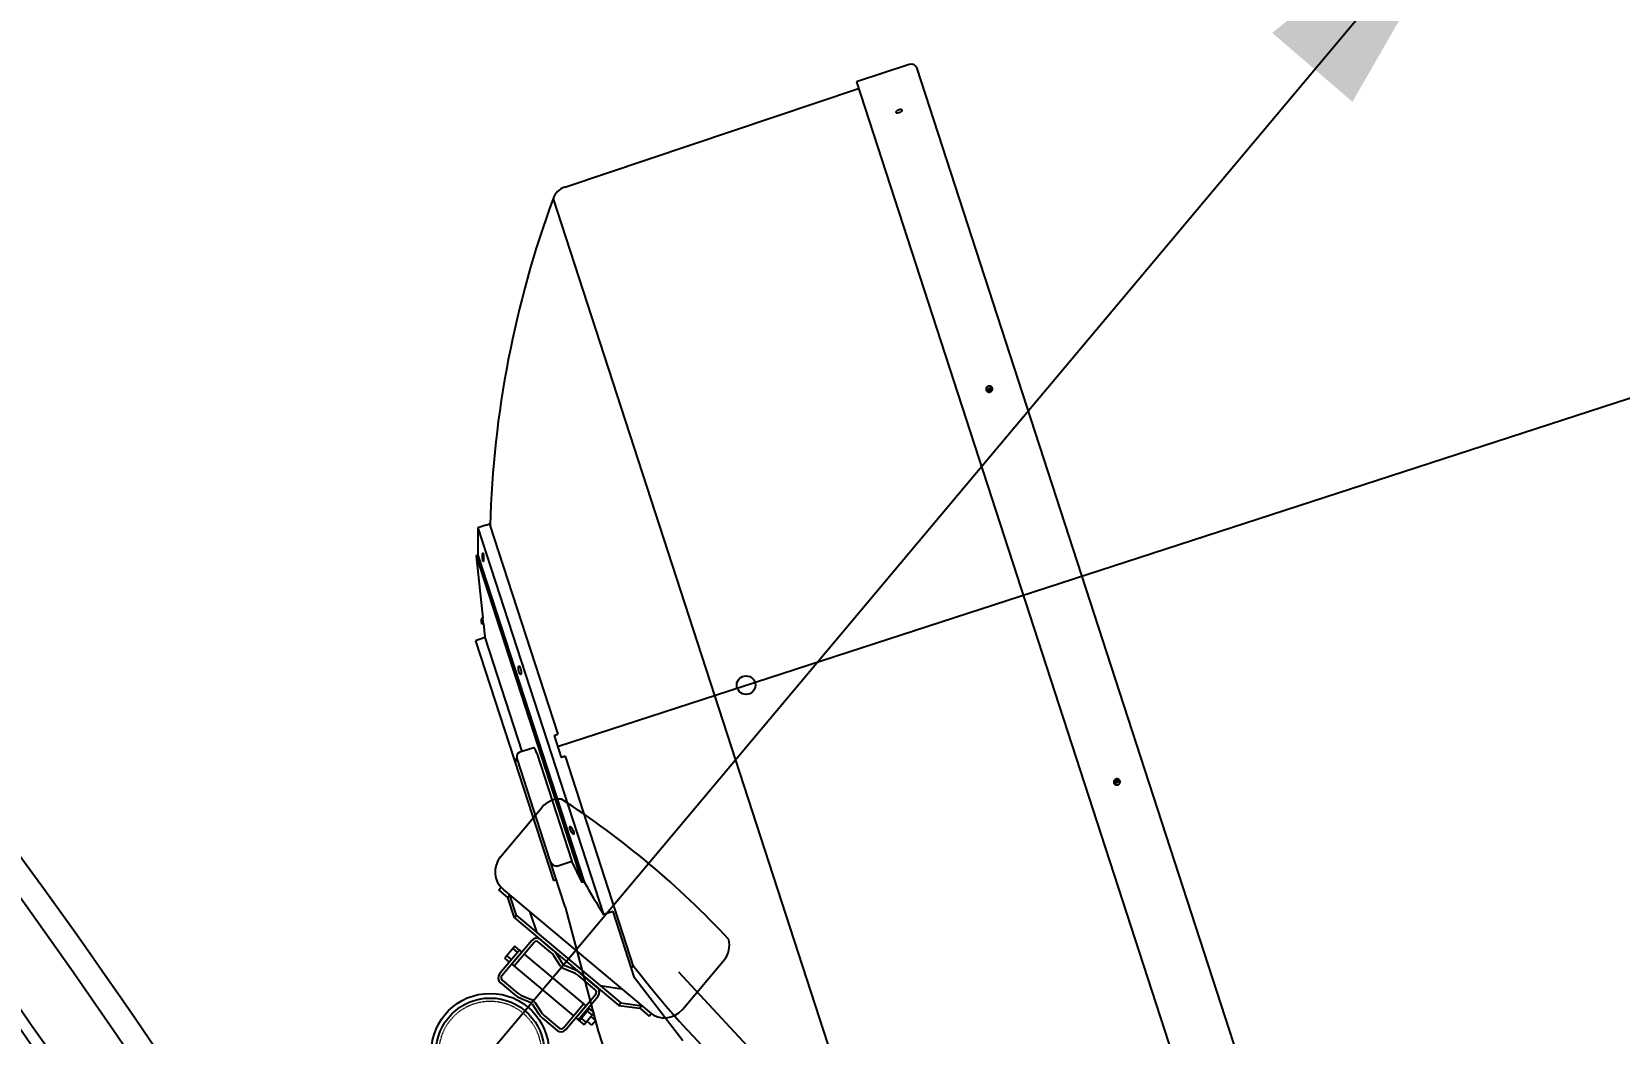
# Model space of a CAD drawing. Header units: millimetres. Extents: x -139278 to 641613, y -260926 to 217780.
# Drawn here: x 228105 to 229131, y 4083 to 4731 of the extents above; entities that cross this region are included whole.
import ezdxf

# ---------------------------------------------------------------- set-up
doc = ezdxf.new("R2010")
doc.units = ezdxf.units.MM
doc.linetypes.add('STRICHLINIE', pattern=[0.75, 0.5, -0.25])
doc.linetypes.add('STRICHPUNKT', pattern=[25.4, 12.7, -6.35, 0, -6.35])
for name, color, linetype, lineweight in [('10_30_Sektorantenne_MHA', 21, 'Continuous', 25), ('10_yy_Stahl', 6, 'Continuous', 25), ('10_yy_Stahl_Achse', 8, 'STRICHPUNKT', 9), ('10_yy_Stahl_VDK', 8, 'STRICHLINIE', 9), ('99_Gebaeude_VDK', 53, 'STRICHLINIE', 18)]:
    doc.layers.add(name, color=color, linetype=linetype, lineweight=lineweight)
doc.styles.add('ISOCP', font='ISOCP', dxfattribs={"width": 0.9})
doc.dimstyles.new('M_050', dxfattribs={"dimscale": 50, "dimtxt": 2.5, "dimasz": 2, "dimexe": 2, "dimexo": 2, "dimgap": 1, "dimtad": 1, "dimlfac": 0.001, "dimzin": 1, "dimdsep": 46, "dimtxsty": 'ISOCP', "dimblk": 'OBLIQUE', "dimcen": 2.5, "dimclrd": 256, "dimclre": 256, "dimclrt": 256, "dimadec": 0, "dimazin": 0, "dimtfac": 1, "dimtmove": 2, "dimatfit": 3, "dimfxl": 0, "dimtolj": 1, "dimtzin": 0, "dimarcsym": 0})

# ---------------------------------------------------------------- blocks, each defined once
blk = doc.blocks.new('_OBLIQUE')
at = {"color": 0, "linetype": 'ByBlock'}
blk.add_line((-0.5, -0.5), (0.5, 0.5), dxfattribs=at)
blk = doc.blocks.new('*D37')
at = {"lineweight": -2}
blk.add_arc((224746.8, 1744.4), 2209.6, 19.9996, 39.9996, dxfattribs=at)
at = {"layer": 'Defpoints', "color": 0}
for p in [(227915.6, 4403.3), (228599.6, 3146.7), (226721.4, 2736.1), (224746.8, 1744.4), (224746.8, 1744.4)]:
    blk.add_point(p, dxfattribs=at)
at = {"lineweight": -2, "xscale": 100, "yscale": 100, "zscale": 100}
for p, rotation in [((226439.5, 3164.7), 129.9996238734526), ((226823.2, 2500.1), 289.9996238734422)]:
    blk.add_blockref('_OBLIQUE', p, dxfattribs=dict(at, rotation=rotation))
at = {"insert": (226757.8, 2905.5), "char_height": 125, "attachment_point": 5, "rotation": 299.9996, "style": 'ISOCP'}
blk.add_mtext('\\A1;20°', dxfattribs=at)
blk = doc.blocks.new('M12 HV Seite Kopf')
at = {"color": 0, "linetype": 'ByBlock', "lineweight": -2}
for p, q in [((9, 11), (-9, 11)), ((-12, 10), (-12, 3.6)), ((12, 3.6), (-12, 3.6)), ((-11, 3), (-12, 2)), ((-12, 2), (-12, 0)), ((12, 0), (-12, 0)), ((11, 3), (-11, 3)), ((-10, 3.6), (-10, 3)), ((-6, 10), (-6, 3.6)), ((6, 10), (6, 3.6)), ((10, 3.6), (10, 3)), ((11, 3), (12, 2)), ((12, 10), (12, 3.6)), ((12, 2), (12, 0))]:
    blk.add_line(p, q, dxfattribs=at)
for centre, radius, start, end in [((-9, 6), 4.97, 53.0008, 126.9992), ((0, -7.4), 18.4, 71.0054, 108.9946), ((9, 6), 4.97, 53.0008, 126.9992)]:
    blk.add_arc(centre, radius, start, end, dxfattribs=at)
blk = doc.blocks.new('M 12 HV Seite Mutter gekontert')
at = {"color": 0, "linetype": 'ByBlock', "lineweight": -2}
for p, q in [((0, 12), (0, -12)), ((2, 12), (0, 12)), ((3, 11), (2, 12)), ((3, 11), (3, -11)), ((10, 12), (4, 12)), ((17, 12), (12, 12)), ((10, 6), (4, 6)), ((11, 9), (11, -9)), ((11, 9), (11, -9)), ((17, 6), (12, 6)), ((18, 9), (18, -9)), ((18, 6), (21.2, 6)), ((21.2, -6), (21.2, 6)), ((21.2, 6), (22.7, 4.5)), ((22.7, 4.5), (22.7, -4.5)), ((10, -6), (4, -6)), ((17, -6), (12, -6)), ((18, -6), (21.2, -6)), ((21.2, -6), (22.7, -4.5)), ((2, -12), (0, -12)), ((3, -11), (2, -12)), ((10, -12), (4, -12)), ((17, -12), (12, -12))]:
    blk.add_line(p, q, dxfattribs=at)
for centre, radius, start, end in [((8, 9), 4.97, 143.0008, 216.9992), ((6, 9), 4.97, 323.0008, 36.9992), ((16, 9), 4.97, 143.0008, 216.9992), ((13, 9), 4.97, 323.0008, 36.9992), ((21.4, 0), 18.4, 161.0054, 198.9946), ((-7.4, 0), 18.4, 341.0054, 18.9946), ((29.4, 0), 18.4, 161.0054, 198.9946), ((-0.4, 0), 18.4, 341.0054, 18.9946), ((8, -9), 4.97, 143.0008, 216.9992), ((6, -9), 4.97, 323.0008, 36.9992), ((16, -9), 4.97, 143.0008, 216.9992), ((13, -9), 4.97, 323.0008, 36.9992)]:
    blk.add_arc(centre, radius, start, end, dxfattribs=at)
blk = doc.blocks.new('M12 HV Schelle seite')
at = {"color": 8, "linetype": 'STRICHPUNKT', "lineweight": 5, "ltscale": 0.2}
blk.add_line((0, 16), (0, -63.7), dxfattribs=at)
at = {"layer": '10_yy_Stahl_VDK', "ltscale": 0.2}
for p, q in [((-7, -12), (-7, 0)), ((6, 0), (6, -36)), ((7, -12), (7, 0)), ((-6, 0), (-6, -36)), ((-7, -36), (-7, -24)), ((7, -36), (7, -24))]:
    blk.add_line(p, q, dxfattribs=at)
blk.add_blockref('M12 HV Seite Kopf', (0, 0))
at = {"rotation": 270}
blk.add_blockref('M 12 HV Seite Mutter gekontert', (0, -36), dxfattribs=at)
blk = doc.blocks.new('Sektor-AL 114.3 oben_08')
for points in [[(22163.3, 10928, -0.308308), (22155.7, 10916.9, 0.681385), (22155.7, 10786.6, -0.308308), (22163.3, 10775.4), (22163.3, 10714.2), (22175.3, 10714.2), (22175.3, 10775.4, 0.308308), (22160.1, 10797.7, -0.681385), (22160.1, 10905.7, 0.308308), (22175.3, 10928), (22175.3, 10989.2), (22163.3, 10989.2)], [(22199.3, 10928, 0.308308), (22206.9, 10916.9, -0.681385), (22206.9, 10786.6, 0.308308), (22199.3, 10775.4), (22199.3, 10714.2), (22187.3, 10714.2), (22187.3, 10775.4, -0.308308), (22202.6, 10797.7, 0.681385), (22202.6, 10905.7, -0.308308), (22187.3, 10928), (22187.3, 10989.2), (22199.3, 10989.2)]]:
    blk.add_lwpolyline(points, format="xyb", close=True)
blk.add_lwpolyline([(22019.4, 10841.7), (22111.3, 10841.7), (22111.3, 10861.7), (22019.4, 10861.7)], close=True)
for centre, radius in [((22181.3, 10981.2), 6), ((21981.3, 10851.7), 38), ((21981.3, 10851.7), 35), ((22181.3, 10722.2), 6)]:
    blk.add_circle(centre, radius)
at = {"layer": '10_yy_Stahl_Achse'}
for p, q in [((22181.3, 10989.2), (22181.3, 10714.2)), ((22181.3, 10851.7), (21981.3, 10851.7))]:
    blk.add_line(p, q, dxfattribs=at)
at = {"layer": '10_yy_Stahl_Achse', "ltscale": 0.2}
for p, q in [((22202.1, 10981.2), (22160.6, 10981.2)), ((22202.1, 10722.2), (22160.6, 10722.2))]:
    blk.add_line(p, q, dxfattribs=at)
at = {"layer": '10_yy_Stahl_VDK'}
blk.add_circle((21981.3, 10851.7), 33, dxfattribs=at)
at = {"layer": '99_Gebaeude_VDK'}
blk.add_circle((22181.3, 10851.7), 57.1, dxfattribs=at)
at = {"rotation": 90}
for p in [(22163.3, 10952.2), (22163.3, 10751.2)]:
    blk.add_blockref('M12 HV Schelle seite', p, dxfattribs=at)

msp = doc.modelspace()

# ---------------------------------------------------------------- linework, layer by layer
for p, q in [((228672.051, 4709.656), (228637.867, 4698.55)), ((228449.268, 4630.436), (228639.284, 4694.19)), ((228441.734, 4622.951), (228546.092, 4301.77)), ((228398.137, 4411.941), (228393.024, 4410.28)), ((228393.024, 4410.28), (228474.287, 4160.177)), ((228393.024, 4410.28), (228393.133, 4392.44)), ((228398.137, 4411.941), (228398.195, 4411.763)), ((228400.69, 4412.574), (228398.195, 4411.763)), ((228400.69, 4412.574), (228444.822, 4276.751)), ((228393.133, 4392.44), (228391.907, 4392.042)), ((228391.907, 4392.042), (228460.492, 4180.961)), ((228391.907, 4392.042), (228396.265, 4351.729)), ((228393.133, 4392.44), (228461.717, 4181.36)), ((228395.31, 4351.458), (228395.364, 4350.963)), ((228395.322, 4351.421), (228395.321, 4351.421)), ((228396.273, 4351.73), (228395.322, 4351.421)), ((228395.364, 4350.963), (228395.371, 4350.966)), ((228396.322, 4351.275), (228395.371, 4350.966)), ((228395.645, 4348.359), (228395.695, 4347.897)), ((228395.653, 4348.361), (228395.646, 4348.359)), ((228396.604, 4348.67), (228395.653, 4348.361)), ((228395.701, 4347.905), (228395.702, 4347.905)), ((228396.653, 4348.214), (228395.702, 4347.905)), ((228396.645, 4348.212), (228397.069, 4344.29)), ((228397.618, 4339.218), (228391.522, 4337.237)), ((228391.522, 4337.237), (228416.474, 4260.443)), ((228397.618, 4339.218), (228421.566, 4265.515)), ((228546.092, 4301.77), (228650.45, 3980.588)), ((228442.312, 4275.986), (228444.806, 4276.797)), ((228442.312, 4275.986), (228446.977, 4261.628)), ((228442.327, 4275.94), (228444.822, 4276.751)), ((228442.327, 4275.94), (228446.962, 4261.674)), ((228443.442, 4276.102), (228442.385, 4275.759)), ((228444.806, 4276.797), (228443.442, 4276.102)), ((228416.474, 4260.443), (228418.376, 4261.061)), ((228416.474, 4260.443), (228416.705, 4259.729)), ((228418.608, 4260.347), (228416.705, 4259.729)), ((228418.608, 4260.347), (228418.299, 4261.298)), ((228439.659, 4195.557), (228418.608, 4260.347)), ((228429.248, 4268.011), (228420.225, 4265.079)), ((228431.269, 4264.461), (228453.926, 4194.729)), ((228446.903, 4261.855), (228447.96, 4262.199)), ((228449.457, 4262.485), (228446.962, 4261.674)), ((228449.471, 4262.439), (228446.977, 4261.628)), ((228447.96, 4262.199), (228449.471, 4262.439)), ((228449.457, 4262.485), (228493.589, 4126.662)), ((228416.705, 4259.729), (228416.937, 4259.016)), ((228418.839, 4259.634), (228416.937, 4259.016)), ((228416.937, 4259.016), (228441.889, 4182.222)), ((228449.509, 4165.242), (228439.659, 4195.557)), ((228444.118, 4191.542), (228453.926, 4194.729)), ((228460.492, 4180.961), (228453.926, 4194.729)), ((228441.889, 4182.222), (228443.791, 4182.84)), ((228461.717, 4181.36), (228460.492, 4180.961)), ((228449.509, 4165.242), (228470.892, 4084.87)), ((228480.469, 4162.186), (228474.287, 4160.177)), ((228494.448, 4119.162), (228480.469, 4162.186)), ((228492.162, 4126.198), (228493.589, 4126.662)), ((228525.538, 4078.49), (228494.448, 4119.162)), ((228470.892, 4084.87), (228500.235, 3994.563))]:
    msp.add_line(p, q)
at = {"ltscale": 4}
for p, q in [((228890.348, 4050.928), (228677.16, 4707.053)), ((228637.867, 4698.55), (228845.352, 4059.978)), ((228444.644, 4268.807), (229414.382, 4583.894))]:
    msp.add_line(p, q, dxfattribs=at)
at = {"flags": 128}
for points in [[(228396.465, 4393.749), (228396.571, 4393.273), (228396.662, 4392.562), (228396.726, 4391.697), (228396.755, 4390.775), (228396.746, 4389.899), (228396.7, 4389.168), (228396.621, 4388.665), (228396.521, 4388.447), (228396.41, 4388.538), (228396.302, 4388.928), (228396.21, 4389.573), (228396.142, 4390.4), (228396.105, 4391.316), (228396.104, 4392.218), (228396.137, 4393.005), (228396.202, 4393.586), (228396.291, 4393.896), (228396.397, 4393.902), (228396.465, 4393.749)], [(228395.371, 4350.966), (228395.343, 4351.221), (228395.322, 4351.421)], [(228395.646, 4348.359), (228395.488, 4349.817), (228395.364, 4350.963)], [(228395.364, 4350.963), (228395.521, 4349.505), (228395.645, 4348.359)], [(228395.702, 4347.905), (228395.674, 4348.161), (228395.653, 4348.361)], [(228396.322, 4351.275), (228396.294, 4351.53), (228396.273, 4351.73)], [(228396.597, 4348.668), (228396.439, 4350.126), (228396.315, 4351.272)], [(228396.653, 4348.214), (228396.626, 4348.47), (228396.604, 4348.67)], [(228397.069, 4344.29), (228397.069, 4344.294), (228397.077, 4344.22), (228397.093, 4344.074), (228397.116, 4343.867), (228397.142, 4343.621), (228397.151, 4343.539)], [(228397.151, 4343.539), (228397.552, 4339.832), (228397.618, 4339.218)], [(228420.67, 4319.254), (228420.904, 4318.386), (228421.058, 4317.479), (228421.114, 4316.636), (228421.066, 4315.953), (228420.918, 4315.504), (228420.687, 4315.342), (228420.399, 4315.483), (228420.088, 4315.914), (228419.789, 4316.585), (228419.536, 4317.42), (228419.359, 4318.326), (228419.276, 4319.2), (228419.295, 4319.944), (228419.415, 4320.474), (228419.621, 4320.729), (228419.89, 4320.681), (228420.192, 4320.336), (228420.495, 4319.733), (228420.67, 4319.254)], [(228431.269, 4264.461), (228430.823, 4265.688), (228430.344, 4266.748), (228429.879, 4267.535), (228429.474, 4267.962), (228429.263, 4267.965)], [(228454.901, 4213.903), (228455.099, 4213.142), (228455.152, 4212.546), (228455.053, 4212.183), (228454.813, 4212.092), (228454.457, 4212.283), (228454.026, 4212.735), (228453.569, 4213.397), (228453.138, 4214.194), (228452.783, 4215.038), (228452.544, 4215.833), (228452.448, 4216.489), (228452.504, 4216.933), (228452.707, 4217.114), (228453.032, 4217.011), (228453.443, 4216.635), (228453.893, 4216.03), (228454.332, 4215.264), (228454.712, 4214.424), (228454.901, 4213.903)], [(228444.118, 4191.542), (228443.4, 4191.46), (228442.702, 4191.627), (228441.752, 4192.211), (228440.567, 4193.6), (228439.659, 4195.557)]]:
    msp.add_lwpolyline(points, dxfattribs=at)
for centre, radius in [((224746.801, 1744.398), 4048.5), ((224746.801, 1744.398), 4030.5), ((228566.499, 4308.49), 6)]:
    msp.add_circle(centre, radius)
at = {"ltscale": 4}
msp.add_arc((224746.801, 1744.398), 4136.576, 30.069255, 118.839619, dxfattribs=at)
for centre, radius, start, end in [((228673.304, 4705.8), 4.055, 18, 108), ((224746.801, 1744.398), 4152.5, 15, 45), ((224746.801, 1744.398), 4095, 15, 45), ((224746.801, 1744.398), 4087.5, 15, 45), ((228453.085, 4619.059), 12, 108.547528, 161.072992), ((229066.726, 4392.661), 666.07, 159.772754, 178.351084), ((228724.239, 4498.292), 2.111, 106.947314, 171.628519), ((228724.019, 4498.085), 1.632, 28.643443, 170.096825), ((228724.282, 4497.312), 1.679, 53.493832, 150.693439), ((228724.313, 4498.316), 2.111, 44.371481, 109.052686), ((228421.152, 4262.226), 3, 108, 198), ((228805.746, 4247.565), 2.174, 225.424167, 350.575833), ((228805.423, 4247.52), 1.62, 225.801047, 288.728525), ((228805.186, 4248.306), 1.675, 245.305683, 288.116771), ((228805.231, 4248.268), 1.626, 287.019773, 343.44217), ((228805.52, 4247.477), 1.55, 285.834482, 9.748389), ((229280.906, 4653.161), 945.34, 209.939234, 211.432135), ((229020.719, 4534.258), 666.07, 217.648916, 236.227246)]:
    msp.add_arc(centre, radius, start, end)
for points in [[(228665.137, 4680.316), (228665.262, 4680.356), (228665.393, 4680.394), (228665.657, 4680.459), (228665.79, 4680.486), (228666.049, 4680.527), (228666.174, 4680.542), (228666.411, 4680.557), (228666.521, 4680.558), (228666.72, 4680.549), (228666.816, 4680.538), (228666.989, 4680.502), (228667.067, 4680.478), (228667.2, 4680.418), (228667.254, 4680.381), (228667.337, 4680.299), (228667.365, 4680.254), (228667.396, 4680.158), (228667.4, 4680.104), (228667.382, 4679.989), (228667.359, 4679.927), (228667.288, 4679.799), (228667.239, 4679.733), (228667.12, 4679.601), (228667.049, 4679.536), (228666.894, 4679.409), (228666.805, 4679.345), (228666.605, 4679.217), (228666.495, 4679.154), (228666.262, 4679.035), (228666.138, 4678.978), (228665.887, 4678.874), (228665.759, 4678.828), (228665.508, 4678.746), (228665.377, 4678.709), (228665.112, 4678.645), (228664.979, 4678.618), (228664.72, 4678.577), (228664.594, 4678.564), (228664.358, 4678.55), (228664.247, 4678.549), (228664.048, 4678.56), (228663.952, 4678.572), (228663.778, 4678.608), (228663.7, 4678.633), (228663.567, 4678.695), (228663.512, 4678.732), (228663.43, 4678.814), (228663.401, 4678.86), (228663.37, 4678.956), (228663.366, 4679.009), (228663.385, 4679.124), (228663.407, 4679.186), (228663.479, 4679.312), (228663.528, 4679.378), (228663.648, 4679.508), (228663.718, 4679.573), (228663.874, 4679.698), (228663.964, 4679.762), (228664.164, 4679.888), (228664.274, 4679.951), (228664.508, 4680.069), (228664.631, 4680.125), (228664.883, 4680.228), (228665.011, 4680.275), (228665.137, 4680.316)], [(228723.151, 4501.767), (228723.276, 4501.807), (228723.409, 4501.838), (228723.682, 4501.876), (228723.822, 4501.882), (228724.099, 4501.868), (228724.236, 4501.848), (228724.498, 4501.783), (228724.623, 4501.739), (228724.853, 4501.633), (228724.967, 4501.568), (228725.179, 4501.414), (228725.277, 4501.326), (228725.453, 4501.132), (228725.53, 4501.026), (228725.658, 4500.804), (228725.709, 4500.688), (228725.784, 4500.457), (228725.811, 4500.333), (228725.838, 4500.078), (228725.838, 4499.947), (228725.81, 4499.686), (228725.782, 4499.557), (228725.701, 4499.307), (228725.648, 4499.188), (228725.524, 4498.966), (228725.449, 4498.856), (228725.275, 4498.65), (228725.176, 4498.552), (228724.961, 4498.378), (228724.844, 4498.301), (228724.601, 4498.17), (228724.475, 4498.117), (228724.224, 4498.035), (228724.091, 4498.004), (228723.818, 4497.967), (228723.678, 4497.961), (228723.401, 4497.976), (228723.264, 4497.996), (228723.002, 4498.061), (228722.877, 4498.106), (228722.646, 4498.212), (228722.533, 4498.278), (228722.321, 4498.432), (228722.222, 4498.52), (228722.046, 4498.715), (228721.969, 4498.821), (228721.841, 4499.043), (228721.79, 4499.159), (228721.715, 4499.391), (228721.688, 4499.514), (228721.661, 4499.769), (228721.661, 4499.9), (228721.689, 4500.16), (228721.717, 4500.289), (228721.798, 4500.538), (228721.852, 4500.658), (228721.976, 4500.879), (228722.051, 4500.988), (228722.225, 4501.194), (228722.324, 4501.291), (228722.54, 4501.465), (228722.656, 4501.542), (228722.899, 4501.673), (228723.025, 4501.726), (228723.151, 4501.767)], [(228805.692, 4247.732), (228805.817, 4247.772), (228805.95, 4247.803), (228806.223, 4247.84), (228806.363, 4247.846), (228806.64, 4247.832), (228806.777, 4247.811), (228807.039, 4247.747), (228807.164, 4247.702), (228807.395, 4247.596), (228807.508, 4247.53), (228807.721, 4247.376), (228807.82, 4247.287), (228807.995, 4247.093), (228808.073, 4246.987), (228808.201, 4246.765), (228808.251, 4246.649), (228808.327, 4246.417), (228808.354, 4246.293), (228808.381, 4246.039), (228808.38, 4245.908), (228808.352, 4245.648), (228808.324, 4245.518), (228808.243, 4245.269), (228808.19, 4245.15), (228808.066, 4244.929), (228807.99, 4244.819), (228807.816, 4244.613), (228807.717, 4244.517), (228807.502, 4244.343), (228807.385, 4244.266), (228807.142, 4244.135), (228807.016, 4244.082), (228806.765, 4244), (228806.632, 4243.969), (228806.359, 4243.932), (228806.219, 4243.926), (228805.943, 4243.94), (228805.806, 4243.96), (228805.544, 4244.024), (228805.418, 4244.069), (228805.188, 4244.175), (228805.075, 4244.24), (228804.863, 4244.394), (228804.764, 4244.482), (228804.588, 4244.676), (228804.511, 4244.782), (228804.383, 4245.003), (228804.332, 4245.119), (228804.257, 4245.351), (228804.23, 4245.475), (228804.203, 4245.73), (228804.203, 4245.861), (228804.231, 4246.121), (228804.259, 4246.251), (228804.34, 4246.501), (228804.393, 4246.62), (228804.517, 4246.842), (228804.592, 4246.952), (228804.766, 4247.158), (228804.865, 4247.255), (228805.081, 4247.43), (228805.197, 4247.507), (228805.44, 4247.638), (228805.566, 4247.691), (228805.692, 4247.732)]]:
    msp.add_open_spline(points, degree=3, knots=[0, 0, 0, 0, 0.39552206, 0.39552206, 0.79104411, 0.79104411, 1.18656617, 1.18656617, 1.58208822, 1.58208822, 1.97761028, 1.97761028, 2.37313233, 2.37313233, 2.76865439, 2.76865439, 3.16417645, 3.16417645, 3.5596985, 3.5596985, 3.95522056, 3.95522056, 4.35074261, 4.35074261, 4.74626467, 4.74626467, 5.14178673, 5.14178673, 5.53730878, 5.53730878, 5.93283084, 5.93283084, 6.32835289, 6.32835289, 6.72387495, 6.72387495, 7.119397, 7.119397, 7.51491906, 7.51491906, 7.91044112, 7.91044112, 8.30596317, 8.30596317, 8.70148523, 8.70148523, 9.09700728, 9.09700728, 9.49252934, 9.49252934, 9.88805139, 9.88805139, 10.28357345, 10.28357345, 10.67909551, 10.67909551, 11.07461756, 11.07461756, 11.47013962, 11.47013962, 11.86566167, 11.86566167, 12.26118373, 12.26118373, 12.65670578, 12.65670578, 12.65670578, 12.65670578])
at = {"layer": '10_30_Sektorantenne_MHA'}
for p, q in [((228401.037, 4071.184), (229050.505, 4845.19)), ((228407.681, 4197.424), (228434.589, 4229.528)), ((228406.539, 4176.208), (228407.824, 4177.739)), ((228412.51, 4171.2), (228406.539, 4176.208)), ((228409.529, 4176.309), (228505.113, 4096.104)), ((228413.793, 4172.731), (228412.51, 4171.2)), ((228416.757, 4158.045), (228412.51, 4171.2)), ((228418.041, 4159.577), (228413.793, 4172.731)), ((228418.026, 4159.559), (228416.742, 4158.027)), ((228416.758, 4158.046), (228484.167, 4101.481)), ((228418.04, 4159.578), (228485.453, 4103.012)), ((228431.413, 4148.356), (228426.978, 4161.67)), ((228419.954, 4137.099), (228407.086, 4121.789)), ((228416.892, 4139.673), (228410.458, 4132.018)), ((228427.92, 4143.468), (228415.051, 4128.158)), ((228415.606, 4138.142), (228418.668, 4135.568)), ((228429.451, 4142.181), (228416.582, 4126.871)), ((228419.954, 4137.099), (228416.892, 4139.673)), ((228419.954, 4137.099), (228421.485, 4135.813)), ((228440.274, 4135.696), (228432.269, 4142.425)), ((228441.556, 4137.231), (228433.555, 4143.956)), ((228421.485, 4135.813), (228408.617, 4120.502)), ((228413.52, 4129.444), (228410.458, 4132.018)), ((228411.745, 4133.549), (228414.807, 4130.975)), ((228415.051, 4128.158), (228454.857, 4094.699)), ((228423.016, 4134.526), (228461.292, 4102.354)), ((228446.503, 4126.886), (228442.16, 4133.588)), ((228448.182, 4127.974), (228443.836, 4134.68)), ((228456.294, 4124.157), (228449.074, 4127.221)), ((228525.294, 4098.735), (228552.657, 4131.33)), ((228408.861, 4117.685), (228418.353, 4109.706)), ((228455.512, 4122.316), (228448.291, 4125.381)), ((228469.013, 4111.54), (228458.034, 4120.768)), ((228470.3, 4113.071), (228459.321, 4122.299)), ((228522.739, 4123.203), (229133.488, 3465.253)), ((228407.574, 4116.154), (228417.066, 4108.175)), ((228420.093, 4106.317), (228427.313, 4103.253)), ((228420.875, 4108.158), (228428.096, 4105.093)), ((228456.388, 4093.412), (228469.257, 4108.722)), ((228457.919, 4092.125), (228470.788, 4107.436)), ((228472.081, 4114.232), (228485.962, 4112.176)), ((228428.205, 4102.501), (228432.551, 4095.794)), ((228429.884, 4103.588), (228434.227, 4096.886)), ((228448.423, 4087.044), (228461.292, 4102.354)), ((228449.954, 4085.757), (228462.823, 4101.067)), ((228465.119, 4099.137), (228458.685, 4091.482)), ((228461.292, 4102.354), (228462.823, 4101.067)), ((228468.181, 4096.563), (228461.747, 4088.908)), ((228463.832, 4097.606), (228466.894, 4095.032)), ((228464.354, 4099.78), (228468.181, 4096.563)), ((228485.453, 4103.012), (228484.167, 4101.481)), ((228484.167, 4101.481), (228497.86, 4099.583)), ((228485.453, 4103.012), (228499.144, 4101.112)), ((228499.144, 4101.112), (228497.86, 4099.583)), ((228497.86, 4099.583), (228503.828, 4094.572)), ((228503.828, 4094.572), (228505.113, 4096.104)), ((228434.831, 4093.243), (228444.318, 4085.269)), ((228436.113, 4094.778), (228445.605, 4086.8)), ((228456.388, 4093.412), (228457.919, 4092.125)), ((228457.919, 4092.125), (228461.747, 4088.908)), ((228459.972, 4093.013), (228463.034, 4090.439)), ((228466.739, 4088.631), (228463.677, 4091.205)), ((228469.313, 4091.693), (228466.251, 4094.267)), ((228469.313, 4091.693), (228466.739, 4088.631))]:
    msp.add_line(p, q, dxfattribs=at)
for centre, radius, start, end in [((228446.088, 4219.896), 15, 86.159913, 140.048115), ((228139.272, 3758.119), 567.484, 42.849255, 57.150745), ((228419.18, 4187.791), 15, 140.048115, 230.048115), ((228430.982, 4140.894), 4, 49.951885, 139.951885), ((228430.982, 4140.894), 2, 49.951885, 139.951885), ((228434.216, 4128.377), 11.501, 33.232522, 50.342778), ((228540.755, 4140.46), 15, 319.951885, 13.840087), ((228434.216, 4128.377), 9.501, 33.261487, 50.382078), ((228449.861, 4129.06), 4, 212.919696, 246.883541), ((228449.861, 4129.06), 2, 212.909144, 246.834922), ((228410.148, 4119.216), 4, 139.951885, 229.951885), ((228410.148, 4119.216), 2, 139.951885, 229.951885), ((228451.6, 4113.113), 10, 49.951885, 66.969266), ((228451.6, 4113.113), 12, 49.951885, 66.972027), ((228424.788, 4117.361), 12, 229.951885, 246.972027), ((228424.788, 4117.361), 10, 229.951885, 246.969266), ((228467.726, 4110.009), 2, 319.951885, 49.951885), ((228467.726, 4110.009), 4, 319.951885, 49.951885), ((228426.526, 4101.414), 2, 32.909144, 66.834922), ((228426.526, 4101.414), 4, 32.919696, 66.883541), ((228442.171, 4102.097), 9.501, 213.261487, 230.382078), ((228513.812, 4108.386), 15, 229.951885, 319.951885), ((228442.171, 4102.097), 11.501, 213.232522, 230.342778), ((228446.892, 4088.331), 4, 229.951885, 319.951885), ((228446.892, 4088.331), 2, 229.951885, 319.951885)]:
    msp.add_arc(centre, radius, start, end, dxfattribs=at)
msp.add_solid([(228906.681, 4730.201), (229050.505, 4845.19), (228958.571, 4685.641)], dxfattribs=at)

# ---------------------------------------------------------------- block references
at = {"layer": '10_yy_Stahl', "rotation": 280}
msp.add_blockref('Sektor-AL 114.3 oben_08', (213897.172, 23834.198), dxfattribs=at)

# ---------------------------------------------------------------- dimensions: what is measured, and where the dimension line sits
dim = msp.add_angular_dim_2l(base=(226721.409, 2736.066), line1=((228599.55, 3146.655), (224746.801, 1744.398)), line2=((227915.62, 4403.317), (224746.801, 1744.398)), dimstyle='M_050')
dim.commit()
dim.dimension.update_dxf_attribs({"geometry": '*D37', "text_midpoint": (226757.846, 2905.457)})

doc.saveas('drawing.dxf')
